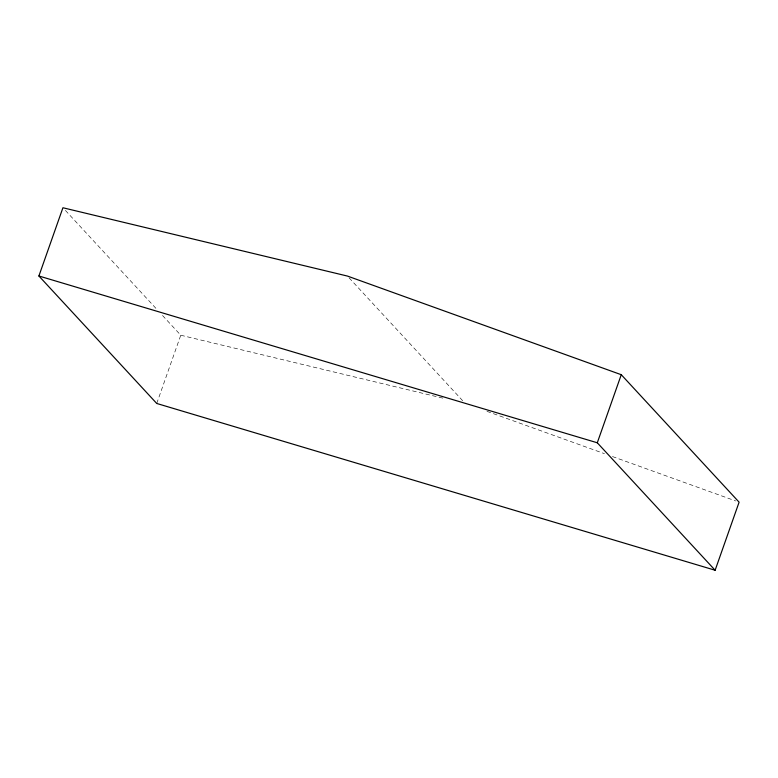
<?xml version="1.0" encoding="UTF-8"?>
<svg xmlns="http://www.w3.org/2000/svg" width="778" height="778" viewBox="0 0 778 778"><rect width="100%" height="100%" fill="white"/><g stroke="black" fill="none" stroke-linecap="round" stroke-linejoin="round"><path stroke-width="0.58" stroke-dasharray="3.89 2.92" d="M156.738 403.461L180.768 335.221L160.997 313.835M180.768 335.221L442.847 398.142M486.96 411.338L604.467 453.671M612.461 456.55L735.677 500.944M349.089 277.843L463.63 401.749M65.401 210.43L156.874 309.372"/><path stroke-width="1.17" d="M38.9 275.995L62.93 207.755L347.435 276.064L621.262 374.704L739.1 502.18L715.128 570.245L156.738 403.461L38.9 275.995L597.29 442.779L715.128 570.245M597.29 442.779L621.262 374.704"/></g></svg>
